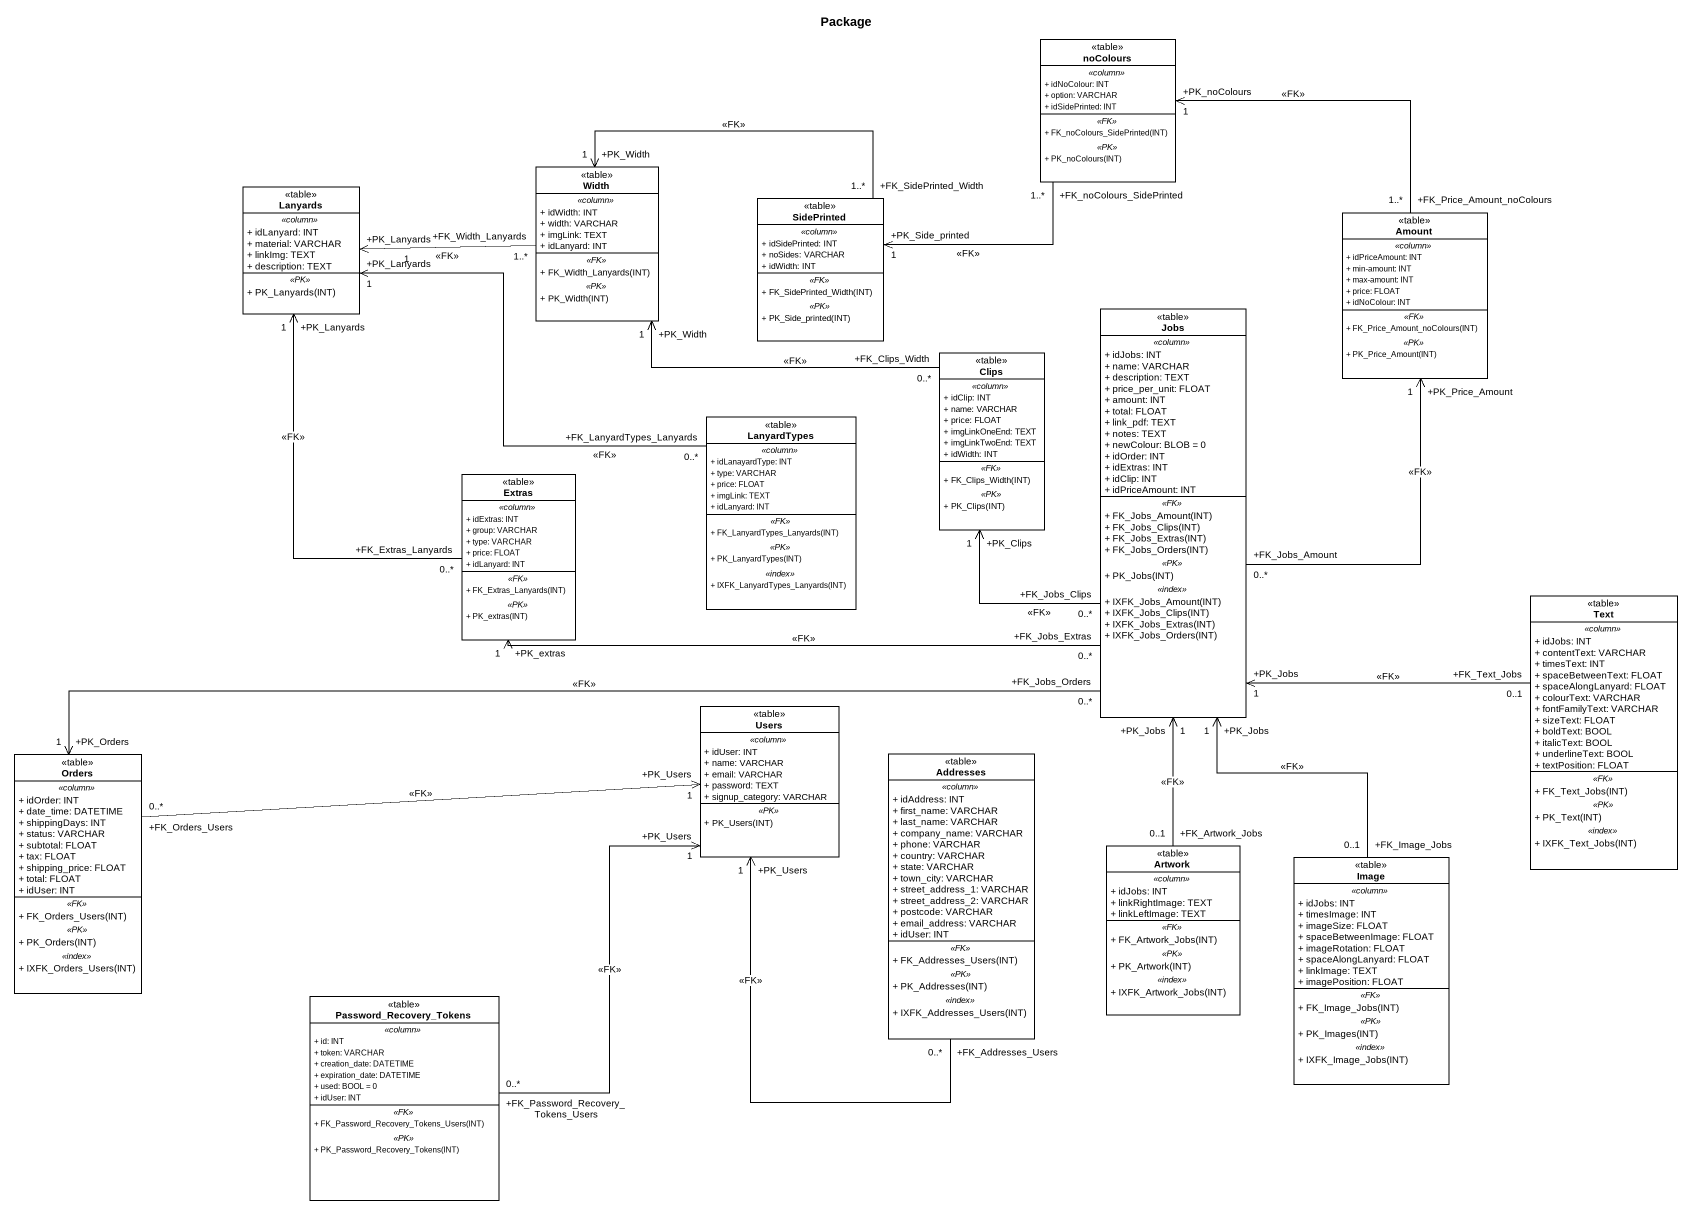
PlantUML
@startuml
title Package
hide circle
hide empty members
skinparam classAttributeIconSize 0
class noColours <<table>> {
  .. <<column>> ..
  + idNoColour: INT
  + option: VARCHAR
  + idSidePrinted: INT
  .. <<FK>> ..
  + FK_noColours_SidePrinted(INT)
  .. <<PK>> ..
  + PK_noColours(INT)
}
class Width <<table>> {
  .. <<column>> ..
  + idWidth: INT
  + width: VARCHAR
  + imgLink: TEXT
  + idLanyard: INT
  .. <<FK>> ..
  + FK_Width_Lanyards(INT)
  .. <<PK>> ..
  + PK_Width(INT)
}
class Lanyards <<table>> {
  .. <<column>> ..
  + idLanyard: INT
  + material: VARCHAR
  + linkImg: TEXT
  + description: TEXT
  .. <<PK>> ..
  + PK_Lanyards(INT)
}
class SidePrinted <<table>> {
  .. <<column>> ..
  + idSidePrinted: INT
  + noSides: VARCHAR
  + idWidth: INT
  .. <<FK>> ..
  + FK_SidePrinted_Width(INT)
  .. <<PK>> ..
  + PK_Side_printed(INT)
}
class Amount <<table>> {
  .. <<column>> ..
  + idPriceAmount: INT
  + min-amount: INT
  + max-amount: INT
  + price: FLOAT
  + idNoColour: INT
  .. <<FK>> ..
  + FK_Price_Amount_noColours(INT)
  .. <<PK>> ..
  + PK_Price_Amount(INT)
}
class Jobs <<table>> {
  .. <<column>> ..
  + idJobs: INT
  + name: VARCHAR
  + description: TEXT
  + price_per_unit: FLOAT
  + amount: INT
  + total: FLOAT
  + link_pdf: TEXT
  + notes: TEXT
  + newColour: BLOB = 0
  + idOrder: INT
  + idExtras: INT
  + idClip: INT
  + idPriceAmount: INT
  .. <<FK>> ..
  + FK_Jobs_Amount(INT)
  + FK_Jobs_Clips(INT)
  + FK_Jobs_Extras(INT)
  + FK_Jobs_Orders(INT)
  .. <<PK>> ..
  + PK_Jobs(INT)
  .. <<index>> ..
  + IXFK_Jobs_Amount(INT)
  + IXFK_Jobs_Clips(INT)
  + IXFK_Jobs_Extras(INT)
  + IXFK_Jobs_Orders(INT)
}
class Clips <<table>> {
  .. <<column>> ..
  + idClip: INT
  + name: VARCHAR
  + price: FLOAT
  + imgLinkOneEnd: TEXT
  + imgLinkTwoEnd: TEXT
  + idWidth: INT
  .. <<FK>> ..
  + FK_Clips_Width(INT)
  .. <<PK>> ..
  + PK_Clips(INT)
}
class LanyardTypes <<table>> {
  .. <<column>> ..
  + idLanayardType: INT
  + type: VARCHAR
  + price: FLOAT
  + imgLink: TEXT
  + idLanyard: INT
  .. <<FK>> ..
  + FK_LanyardTypes_Lanyards(INT)
  .. <<PK>> ..
  + PK_LanyardTypes(INT)
  .. <<index>> ..
  + IXFK_LanyardTypes_Lanyards(INT)
}
class Extras <<table>> {
  .. <<column>> ..
  + idExtras: INT
  + group: VARCHAR
  + type: VARCHAR
  + price: FLOAT
  + idLanyard: INT
  .. <<FK>> ..
  + FK_Extras_Lanyards(INT)
  .. <<PK>> ..
  + PK_extras(INT)
}
class Text <<table>> {
  .. <<column>> ..
  + idJobs: INT
  + contentText: VARCHAR
  + timesText: INT
  + spaceBetweenText: FLOAT
  + spaceAlongLanyard: FLOAT
  + colourText: VARCHAR
  + fontFamilyText: VARCHAR
  + sizeText: FLOAT
  + boldText: BOOL
  + italicText: BOOL
  + underlineText: BOOL
  + textPosition: FLOAT
  .. <<FK>> ..
  + FK_Text_Jobs(INT)
  .. <<PK>> ..
  + PK_Text(INT)
  .. <<index>> ..
  + IXFK_Text_Jobs(INT)
}
class Users <<table>> {
  .. <<column>> ..
  + idUser: INT
  + name: VARCHAR
  + email: VARCHAR
  + password: TEXT
  + signup_category: VARCHAR
  .. <<PK>> ..
  + PK_Users(INT)
}
class Orders <<table>> {
  .. <<column>> ..
  + idOrder: INT
  + date_time: DATETIME
  + shippingDays: INT
  + status: VARCHAR
  + subtotal: FLOAT
  + tax: FLOAT
  + shipping_price: FLOAT
  + total: FLOAT
  + idUser: INT
  .. <<FK>> ..
  + FK_Orders_Users(INT)
  .. <<PK>> ..
  + PK_Orders(INT)
  .. <<index>> ..
  + IXFK_Orders_Users(INT)
}
class Addresses <<table>> {
  .. <<column>> ..
  + idAddress: INT
  + first_name: VARCHAR
  + last_name: VARCHAR
  + company_name: VARCHAR
  + phone: VARCHAR
  + country: VARCHAR
  + state: VARCHAR
  + town_city: VARCHAR
  + street_address_1: VARCHAR
  + street_address_2: VARCHAR
  + postcode: VARCHAR
  + email_address: VARCHAR
  + idUser: INT
  .. <<FK>> ..
  + FK_Addresses_Users(INT)
  .. <<PK>> ..
  + PK_Addresses(INT)
  .. <<index>> ..
  + IXFK_Addresses_Users(INT)
}
class Artwork <<table>> {
  .. <<column>> ..
  + idJobs: INT
  + linkRightImage: TEXT
  + linkLeftImage: TEXT
  .. <<FK>> ..
  + FK_Artwork_Jobs(INT)
  .. <<PK>> ..
  + PK_Artwork(INT)
  .. <<index>> ..
  + IXFK_Artwork_Jobs(INT)
}
class Image <<table>> {
  .. <<column>> ..
  + idJobs: INT
  + timesImage: INT
  + imageSize: FLOAT
  + spaceBetweenImage: FLOAT
  + imageRotation: FLOAT
  + spaceAlongLanyard: FLOAT
  + linkImage: TEXT
  + imagePosition: FLOAT
  .. <<FK>> ..
  + FK_Image_Jobs(INT)
  .. <<PK>> ..
  + PK_Images(INT)
  .. <<index>> ..
  + IXFK_Image_Jobs(INT)
}
class Password_Recovery_Tokens <<table>> {
  .. <<column>> ..
  + id: INT
  + token: VARCHAR
  + creation_date: DATETIME
  + expiration_date: DATETIME
  + used: BOOL = 0
  + idUser: INT
  .. <<FK>> ..
  + FK_Password_Recovery_Tokens_Users(INT)
  .. <<PK>> ..
  + PK_Password_Recovery_Tokens(INT)
}
noColours "+FK_noColours_SidePrinted\n1..*" -left-> "+PK_Side_printed\n1" SidePrinted : <<FK>>
Width "+FK_Width_Lanyards\n1..*" -left-> "+PK_Lanyards\n1" Lanyards : <<FK>>
SidePrinted "+FK_SidePrinted_Width\n1..*" -left-> "+PK_Width\n1" Width : <<FK>>
Amount "+FK_Price_Amount_noColours\n1..*" -up-> "+PK_noColours\n1" noColours : <<FK>>
Jobs "+FK_Jobs_Amount\n0..*" -up-> "+PK_Price_Amount\n1" Amount : <<FK>>
Jobs "+FK_Jobs_Clips\n0..*" -left-> "+PK_Clips\n1" Clips : <<FK>>
Jobs "+FK_Jobs_Extras\n0..*" -left-> "+PK_extras\n1" Extras : <<FK>>
Jobs "+FK_Jobs_Orders\n0..*" -left-> "+PK_Orders\n1" Orders : <<FK>>
Clips "+FK_Clips_Width\n0..*" -left-> "+PK_Width\n1" Width : <<FK>>
LanyardTypes "+FK_LanyardTypes_Lanyards\n0..*" -left-> "+PK_Lanyards\n1" Lanyards : <<FK>>
Extras "+FK_Extras_Lanyards\n0..*" -up-> "+PK_Lanyards\n1" Lanyards : <<FK>>
Text "+FK_Text_Jobs\n0..1" -left-> "+PK_Jobs\n1" Jobs : <<FK>>
Orders "+FK_Orders_Users\n0..*" -right-> "+PK_Users\n1" Users : <<FK>>
Addresses "+FK_Addresses_Users\n0..*" -left-> "+PK_Users\n1" Users : <<FK>>
Artwork "+FK_Artwork_Jobs\n0..1" -up-> "+PK_Jobs\n1" Jobs : <<FK>>
Image "+FK_Image_Jobs\n0..1" -up-> "+PK_Jobs\n1" Jobs : <<FK>>
Password_Recovery_Tokens "+FK_Password_Recovery_Tokens_Users\n0..*" -up-> "+PK_Users\n1" Users : <<FK>>
@enduml
